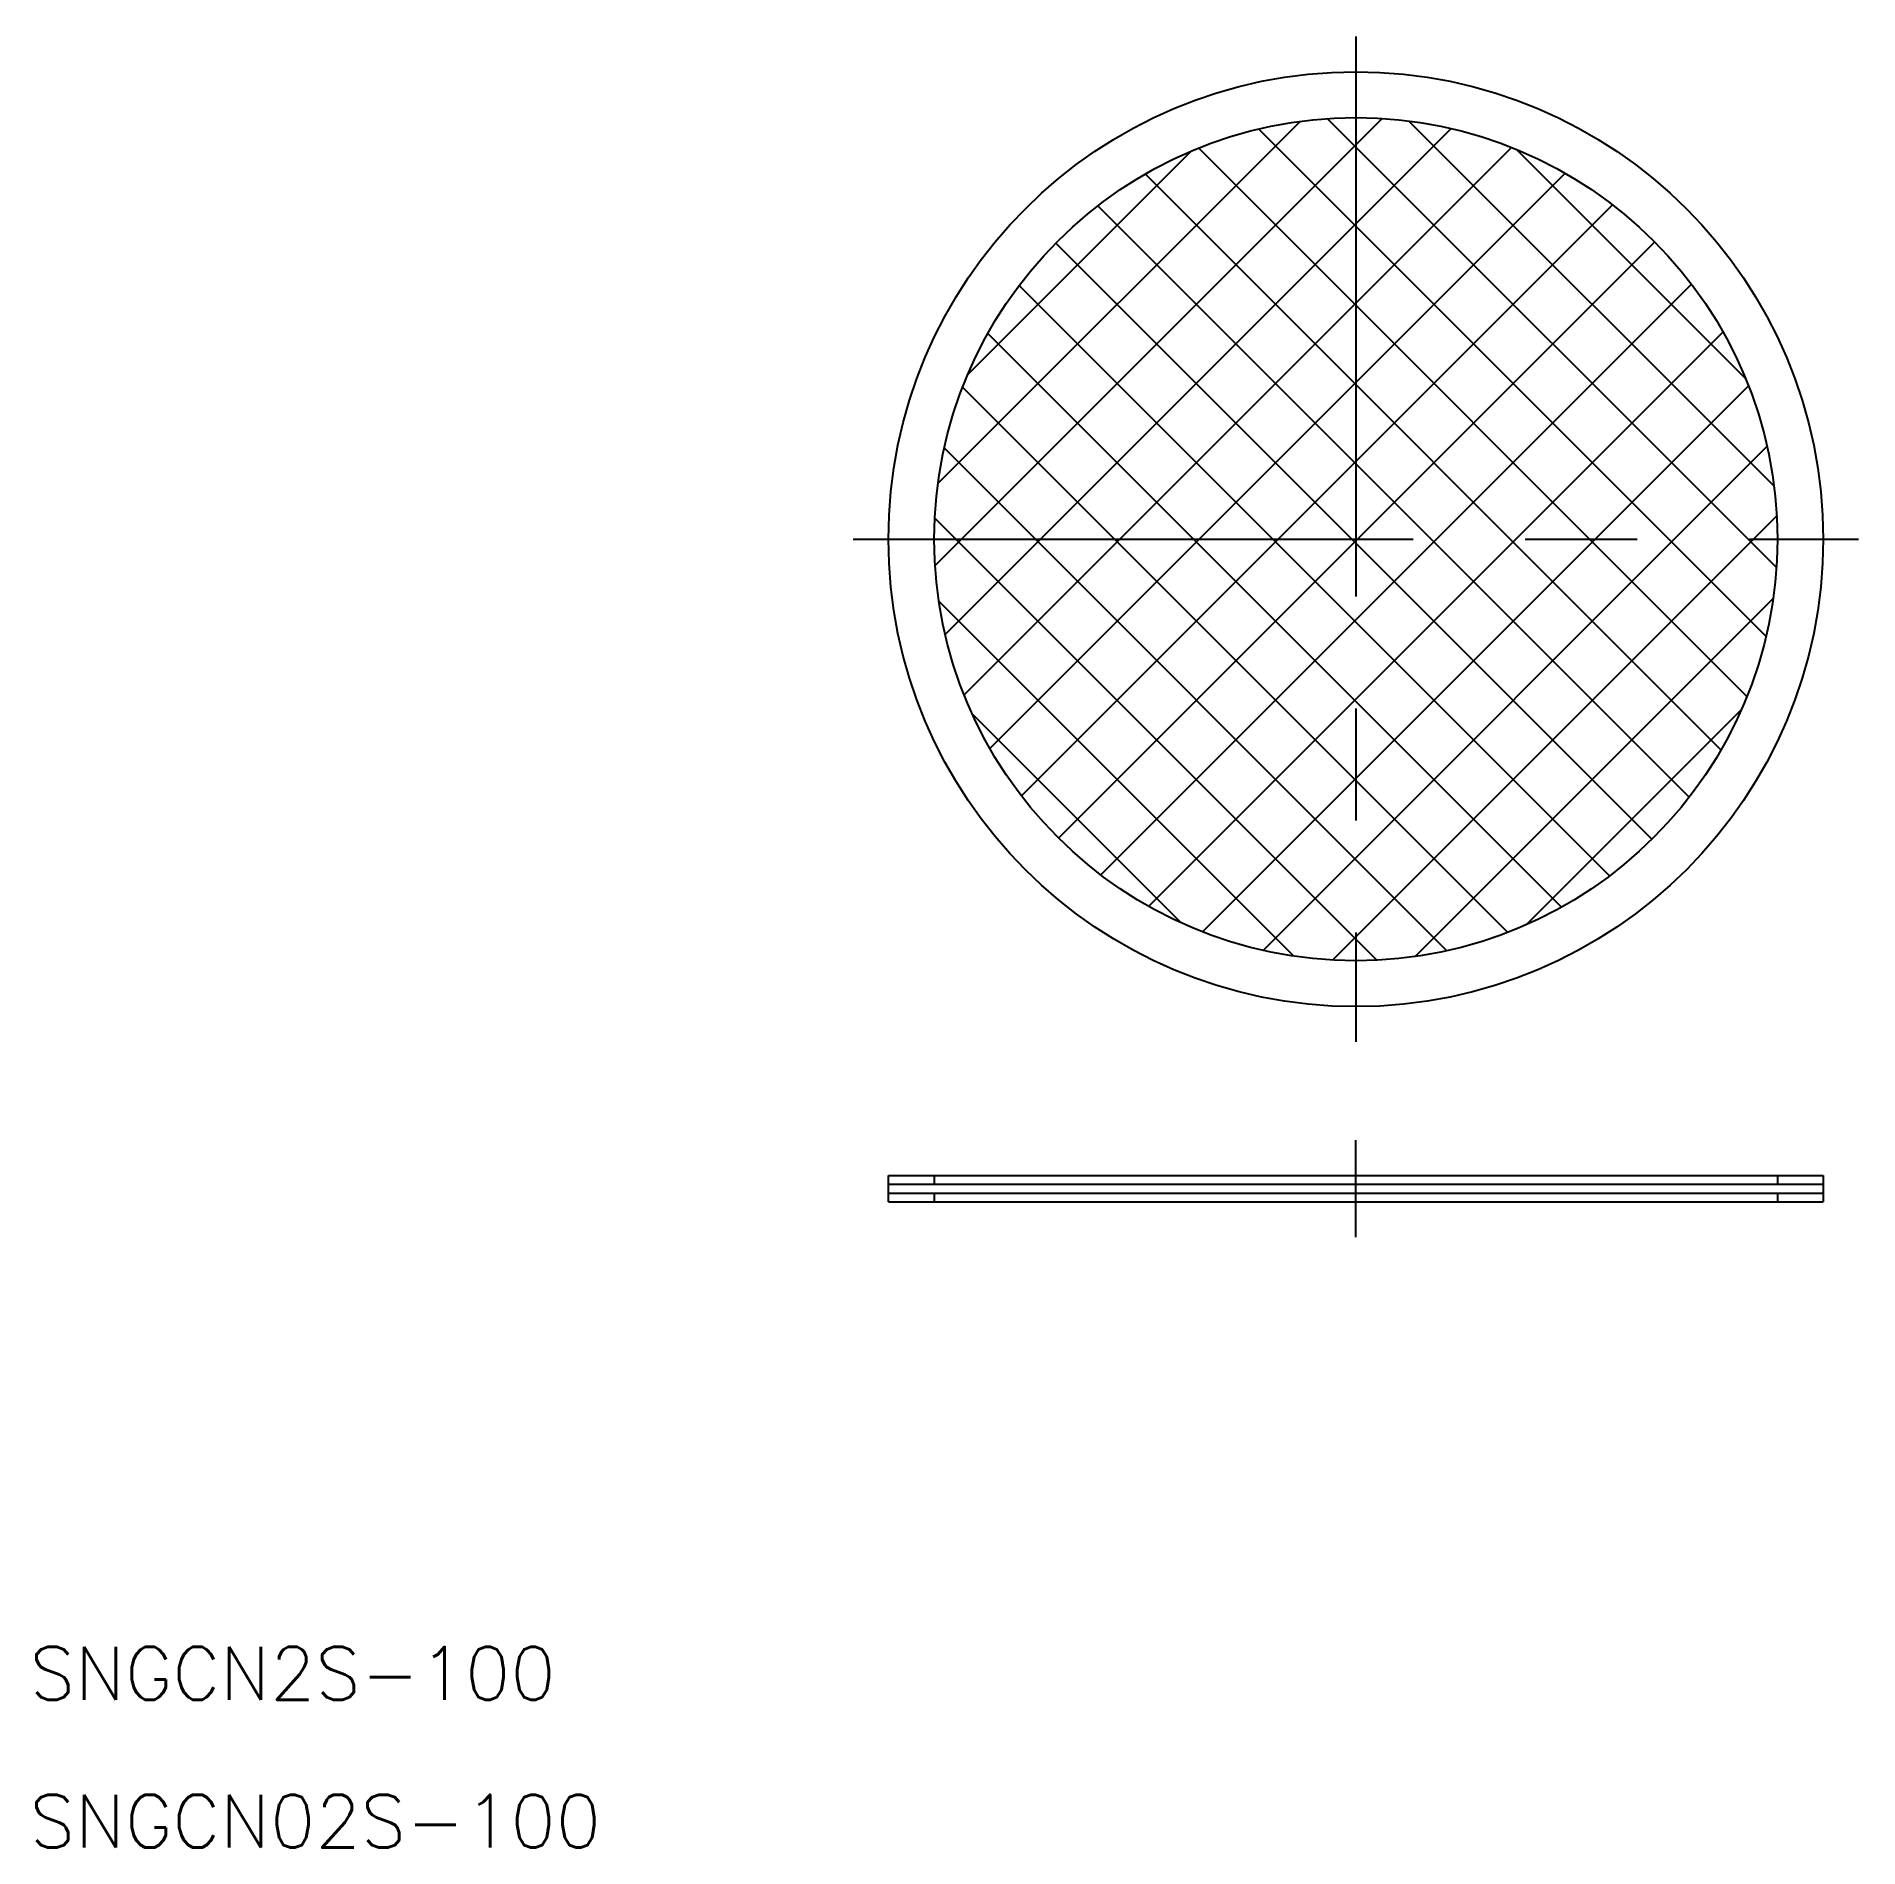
# Model space of a CAD drawing. Extents: x -75 to 28, y -74 to 28.
import ezdxf

# ---------------------------------------------------------------- set-up
doc = ezdxf.new("R2010")
doc.units = 0
doc.linetypes.add('CENTER', pattern=[50.8, 31.75, -6.35, 6.35, -6.35])
doc.linetypes.add('DASHED', pattern=[19.05, 12.7, -6.35])
doc.layers.get('0').update_dxf_attribs({"linetype": 'CONTINUOUS'})
doc.layers.add('CENTER', color=1, linetype='CENTER')
doc.styles.get("Standard").update_dxf_attribs({"font": 'txt.shx', "height": 3, "bigfont": 'bigfont.shx'})

# ---------------------------------------------------------------- blocks, each defined once
blk = doc.blocks.new('*U2')
at = {"color": 7, "linetype": 'CONTINUOUS'}
blk.add_text('SNGCN02S-100', height=3, dxfattribs=at).set_placement((-75.46, -74.36))
blk = doc.blocks.new('*U3')
at = {"color": 7, "linetype": 'CONTINUOUS'}
blk.add_text('SNGCN2S-100', height=3, dxfattribs=at).set_placement((-75.46, -65.98))

msp = doc.modelspace()

# ---------------------------------------------------------------- linework, layer by layer
at = {"color": 3, "linetype": 'CONTINUOUS'}
for p, q in [((-24.12, -1.67), (1.23, 23.68)), ((-23.96, 2.98), (-3.43, 23.51)), ((-23.55, -5.59), (5.14, 23.1)), ((22.99, -5.69), (-5.79, 23.08)), ((23.58, -1.79), (-1.89, 23.67)), ((23.44, 2.83), (2.74, 23.53)), ((-22.48, -9.01), (8.56, 22.03)), ((-22.27, 9.16), (-9.61, 21.82)), ((21.9, -9.1), (-9.19, 22)), ((21.83, 8.94), (8.84, 21.92)), ((-21.02, -12.04), (11.59, 20.57)), ((20.43, -12.12), (-12.21, 20.53)), ((-19.22, -14.73), (14.29, 18.78)), ((18.63, -14.81), (-14.9, 18.72)), ((16.52, -17.19), (-17.28, 16.61)), ((-17.12, -17.12), (16.68, 16.68)), ((14.11, -19.27), (-19.36, 14.2)), ((-14.72, -19.21), (18.77, 14.28)), ((11.39, -21.04), (-21.13, 11.48)), ((-12.01, -20.99), (20.55, 11.57)), ((8.34, -22.47), (-22.56, 8.43)), ((-8.97, -22.44), (21.99, 8.52)), ((4.89, -23.51), (-23.6, 4.98)), ((-5.53, -23.49), (23.05, 5.09)), ((-1.59, -24.04), (23.6, 1.15)), ((0.93, -24.05), (-24.14, 1.02)), ((-3.79, -23.81), (-23.91, -3.7)), ((3.1, -23.84), (23.39, -3.55)), ((-10.17, -21.93), (-22.02, -10.08)), ((9.4, -22.03), (21.59, -9.84))]:
    msp.add_line(p, q, dxfattribs=at)
at = {"color": 7, "linetype": 'CONTINUOUS'}
for p, q in [((-26.77, -36.25), (26.23, -36.25)), ((-26.77, -37.75), (-26.77, -36.25)), ((-26.77, -36.75), (26.23, -36.75)), ((26.23, -36.25), (26.23, -37.75)), ((-26.77, -37.25), (26.23, -37.25)), ((-26.77, -37.75), (26.23, -37.75))]:
    msp.add_line(p, q, dxfattribs=at)
at = {"color": 3, "linetype": 'DASHED'}
for p, q in [((-24.17, -36.25), (-24.17, -36.75)), ((23.63, -36.25), (23.63, -36.75)), ((-24.17, -37.25), (-24.17, -37.75)), ((23.63, -37.25), (23.63, -37.75))]:
    msp.add_line(p, q, dxfattribs=at)
at = {"color": 7, "linetype": 'CONTINUOUS'}
for radius in [26.5, 23.9]:
    msp.add_circle((-0.27, -0.18), radius, dxfattribs=at)
at = {"layer": 'CENTER', "color": 1, "linetype": 'CENTER'}
for p, q in [((-0.27, 28.32), (-0.27, -28.68)), ((-28.77, -0.18), (28.23, -0.18)), ((-0.27, -39.75), (-0.27, -34.25))]:
    msp.add_line(p, q, dxfattribs=at)

# ---------------------------------------------------------------- block references
at = {"color": 7, "linetype": 'CONTINUOUS'}
for name in ['*U3', '*U2']:
    msp.add_blockref(name, (0, 0), dxfattribs=at)

doc.saveas('drawing.dxf')
